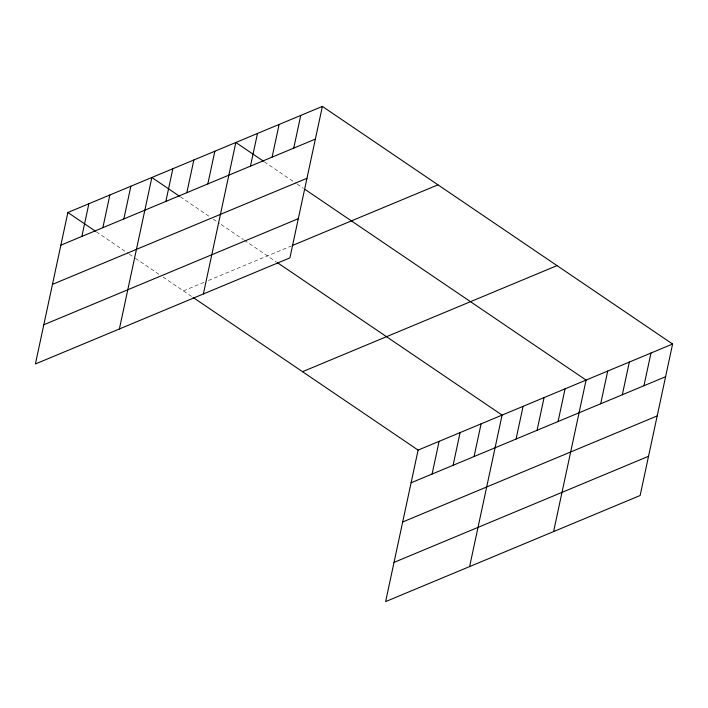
<?xml version="1.0" encoding="UTF-8"?>
<svg xmlns="http://www.w3.org/2000/svg" width="708" height="708" viewBox="0 0 708 708"><rect width="100%" height="100%" fill="white"/><g stroke="black" fill="none" stroke-linecap="round" stroke-linejoin="round"><path stroke-width="0.53" stroke-dasharray="3.54 2.66" d="M183.452 290.899L204.444 282.156M208.444 280.483L291.43 245.897M264.296 161.787L296.298 183.496M297.192 184.098L303.413 188.319M180.31 196.789L209.648 216.692M213.205 219.108L219.427 223.33M221.206 224.533L243.428 239.614M244.322 240.216L276.253 261.88M96.323 231.79L128.325 253.508M129.219 254.11L134.555 257.73M135.44 258.332L160.335 275.217M162.999 277.032L192.266 296.891"/><path stroke-width="1.06" d="M322.379 106.412L67.871 212.488L35.4 363.974L289.899 257.898L322.379 106.412L672.6 344.026L640.129 495.512L385.621 601.588L418.101 450.102L672.6 344.026M81.862 236.428L88.872 203.736M102.864 227.675L109.864 194.992M123.856 218.922L130.865 186.239M119.387 328.963L151.857 177.487L179.416 196.187M165.849 201.426L172.858 168.734M186.841 192.673L193.85 159.981M207.842 183.921L214.851 151.229M203.373 293.962L235.844 142.485L263.403 161.176M250.473 166.15L257.482 133.467M272.102 157.132L279.111 124.449M293.74 148.122L300.741 115.431M432.084 474.041L439.093 441.349M453.085 465.289L460.094 432.606M474.077 456.536L481.086 423.853M469.608 566.577L502.087 415.1L277.138 262.482M516.07 439.04L523.079 406.348M537.071 430.287L544.08 397.595M558.063 421.534L565.072 388.842M553.594 531.575L586.074 380.099L305.192 189.532M600.694 403.764L607.703 371.081M622.323 394.754L629.332 362.062M643.961 385.736L650.971 353.044M60.87 245.18L315.37 139.104M52.463 284.377L306.962 178.301M43.807 324.768L298.307 218.692M292.431 245.481L437.951 184.832M302.528 371.691L557.028 265.615M411.091 482.794L665.591 376.718M402.684 521.991L657.192 415.915M394.029 562.382L648.528 456.306M67.871 212.488L95.438 231.189M193.151 297.484L418.101 450.102"/></g></svg>
